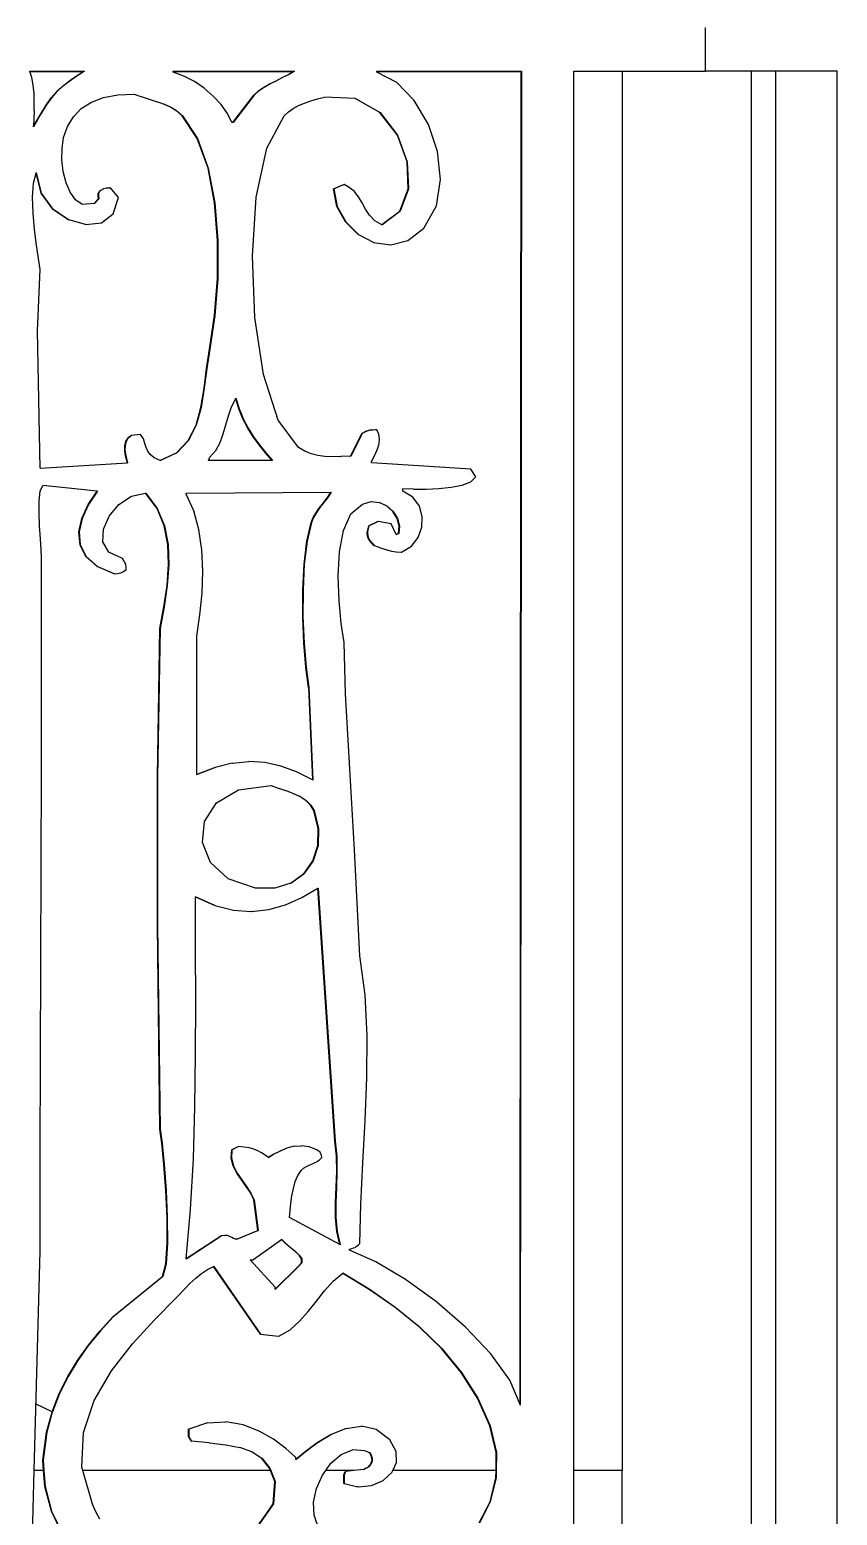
# Model space of a CAD drawing. Header units: inches. Extents: x -343 to 13887, y -13069 to -746.
# Drawn here: x 3423.33 to 3438.68, y -9117.54 to -9089.3 of the extents above; entities that cross this region are included whole.
import ezdxf

# ---------------------------------------------------------------- set-up
doc = ezdxf.new("R2010")
doc.units = ezdxf.units.IN
doc.header["$LTSCALE"] = 17
doc.header["$MEASUREMENT"] = 0
doc.layers.add('OUTLINE', color=1, linetype='Continuous', lineweight=25)

# ---------------------------------------------------------------- blocks, each defined once
blk = doc.blocks.new('fddd')
for p, q in [((-462.804, -3265.045), (-462.804, -3264.215)), ((-475.649, -3265.045), (-474.613, -3265.045)), ((-475.646, -3265.055), (-475.649, -3265.045)), ((-475.646, -3265.055), (-474.628, -3265.055)), ((-475.607, -3265.165), (-475.646, -3265.055)), ((-474.839, -3265.194), (-474.628, -3265.055)), ((-474.624, -3265.055), (-474.834, -3265.194)), ((-474.628, -3265.055), (-474.613, -3265.045)), ((-474.628, -3265.055), (-474.624, -3265.055)), ((-474.608, -3265.045), (-474.624, -3265.055)), ((-474.613, -3265.045), (-474.608, -3265.045)), ((-472.922, -3265.045), (-470.62, -3265.045)), ((-472.922, -3265.055), (-472.922, -3265.045)), ((-472.922, -3265.055), (-470.638, -3265.055)), ((-472.922, -3265.065), (-472.922, -3265.055)), ((-472.719, -3265.138), (-472.922, -3265.065)), ((-470.732, -3265.11), (-470.638, -3265.055)), ((-470.633, -3265.055), (-470.727, -3265.11)), ((-470.638, -3265.055), (-470.62, -3265.045)), ((-470.638, -3265.055), (-470.633, -3265.055)), ((-470.616, -3265.045), (-470.633, -3265.055)), ((-470.62, -3265.045), (-470.616, -3265.045)), ((-469.053, -3265.045), (-466.306, -3265.045)), ((-469.053, -3265.055), (-469.053, -3265.045)), ((-469.053, -3265.055), (-466.306, -3265.055)), ((-469.053, -3265.065), (-469.053, -3265.055)), ((-468.674, -3265.259), (-469.053, -3265.065)), ((-466.319, -3278.755), (-466.306, -3265.055)), ((-466.301, -3265.055), (-466.314, -3278.755)), ((-466.306, -3265.055), (-466.306, -3265.045)), ((-466.306, -3265.045), (-466.301, -3265.045)), ((-466.306, -3265.055), (-466.301, -3265.055)), ((-466.301, -3265.045), (-466.301, -3265.055)), ((-465.309, -3265.045), (-464.387, -3265.045)), ((-465.309, -3291.653), (-465.309, -3265.045)), ((-464.387, -3265.045), (-464.387, -3291.653)), ((-464.387, -3265.045), (-462.804, -3265.045)), ((-461.938, -3265.045), (-462.804, -3265.045)), ((-461.938, -3265.045), (-461.938, -3293.913)), ((-461.466, -3265.045), (-461.938, -3265.045)), ((-461.466, -3293.913), (-461.466, -3265.045)), ((-460.3, -3265.045), (-461.466, -3265.045)), ((-460.3, -3293.913), (-460.3, -3265.045)), ((-475.581, -3265.309), (-475.607, -3265.165)), ((-475.568, -3265.468), (-475.581, -3265.309)), ((-475.137, -3265.432), (-475.008, -3265.318)), ((-475.003, -3265.318), (-475.132, -3265.432)), ((-475.008, -3265.318), (-474.839, -3265.194)), ((-475.008, -3265.318), (-475.003, -3265.318)), ((-474.834, -3265.194), (-475.003, -3265.318)), ((-474.839, -3265.194), (-474.834, -3265.194)), ((-472.52, -3265.241), (-472.719, -3265.138)), ((-472.332, -3265.37), (-472.52, -3265.241)), ((-471.298, -3265.419), (-471.195, -3265.348)), ((-471.19, -3265.348), (-471.293, -3265.419)), ((-471.195, -3265.348), (-471.084, -3265.285)), ((-471.195, -3265.348), (-471.19, -3265.348)), ((-471.079, -3265.285), (-471.19, -3265.348)), ((-471.084, -3265.285), (-470.967, -3265.227)), ((-471.084, -3265.285), (-471.079, -3265.285)), ((-470.962, -3265.227), (-471.079, -3265.285)), ((-470.967, -3265.227), (-470.849, -3265.169)), ((-470.967, -3265.227), (-470.962, -3265.227)), ((-470.844, -3265.169), (-470.962, -3265.227)), ((-470.849, -3265.169), (-470.732, -3265.11)), ((-470.849, -3265.169), (-470.844, -3265.169)), ((-470.727, -3265.11), (-470.844, -3265.169)), ((-470.732, -3265.11), (-470.727, -3265.11)), ((-468.34, -3265.606), (-468.674, -3265.259)), ((-475.564, -3265.634), (-475.568, -3265.468)), ((-475.566, -3265.801), (-475.564, -3265.634)), ((-475.34, -3265.693), (-475.242, -3265.552)), ((-475.237, -3265.552), (-475.335, -3265.693)), ((-475.242, -3265.552), (-475.137, -3265.432)), ((-475.242, -3265.552), (-475.237, -3265.552)), ((-475.132, -3265.432), (-475.237, -3265.552)), ((-475.137, -3265.432), (-475.132, -3265.432)), ((-474.669, -3265.758), (-474.478, -3265.635)), ((-474.478, -3265.635), (-474.248, -3265.546)), ((-474.248, -3265.546), (-473.977, -3265.494)), ((-473.977, -3265.494), (-473.666, -3265.48)), ((-473.666, -3265.48), (-473.517, -3265.535)), ((-473.517, -3265.535), (-473.512, -3265.535)), ((-473.512, -3265.535), (-473.229, -3265.626)), ((-473.229, -3265.626), (-473.224, -3265.626)), ((-473.224, -3265.626), (-473.096, -3265.675)), ((-472.16, -3265.518), (-472.332, -3265.37)), ((-472.011, -3265.68), (-472.16, -3265.518)), ((-471.786, -3266.019), (-471.389, -3265.501)), ((-471.384, -3265.501), (-471.781, -3266.019)), ((-471.389, -3265.501), (-471.298, -3265.419)), ((-471.389, -3265.501), (-471.384, -3265.501)), ((-471.293, -3265.419), (-471.384, -3265.501)), ((-471.298, -3265.419), (-471.293, -3265.419)), ((-470.425, -3265.651), (-470.305, -3265.608)), ((-470.305, -3265.608), (-470.177, -3265.572)), ((-470.177, -3265.572), (-470.045, -3265.542)), ((-469.461, -3265.564), (-470.045, -3265.542)), ((-469.461, -3265.564), (-469.456, -3265.564)), ((-468.993, -3265.832), (-469.461, -3265.564)), ((-469.456, -3265.564), (-468.989, -3265.832)), ((-468.073, -3266.06), (-468.34, -3265.606)), ((-475.566, -3265.801), (-475.575, -3266.094)), ((-475.442, -3265.871), (-475.575, -3266.102)), ((-475.575, -3266.094), (-475.447, -3265.871)), ((-475.447, -3265.871), (-475.34, -3265.693)), ((-475.447, -3265.871), (-475.442, -3265.871)), ((-475.335, -3265.693), (-475.442, -3265.871)), ((-475.34, -3265.693), (-475.335, -3265.693)), ((-474.932, -3266.098), (-474.82, -3265.914)), ((-474.82, -3265.914), (-474.669, -3265.758)), ((-473.096, -3265.675), (-473.091, -3265.675)), ((-472.972, -3265.732), (-473.096, -3265.675)), ((-473.091, -3265.675), (-472.967, -3265.732)), ((-472.857, -3265.803), (-472.972, -3265.732)), ((-472.972, -3265.732), (-472.967, -3265.732)), ((-472.967, -3265.732), (-472.852, -3265.803)), ((-472.857, -3265.803), (-472.852, -3265.803)), ((-472.753, -3265.895), (-472.857, -3265.803)), ((-472.852, -3265.803), (-472.748, -3265.895)), ((-472.464, -3266.326), (-472.753, -3265.895)), ((-472.753, -3265.895), (-472.748, -3265.895)), ((-472.748, -3265.895), (-472.459, -3266.326)), ((-471.891, -3265.849), (-472.011, -3265.68)), ((-471.806, -3266.019), (-471.891, -3265.849)), ((-471.144, -3266.509), (-470.814, -3265.895)), ((-470.814, -3265.895), (-470.733, -3265.822)), ((-470.733, -3265.822), (-470.641, -3265.758)), ((-470.641, -3265.758), (-470.538, -3265.701)), ((-470.538, -3265.701), (-470.425, -3265.651)), ((-468.993, -3265.832), (-468.989, -3265.832)), ((-468.661, -3266.262), (-468.993, -3265.832)), ((-468.989, -3265.832), (-468.656, -3266.262)), ((-475.575, -3266.102), (-475.575, -3266.094)), ((-475.005, -3266.31), (-474.932, -3266.098)), ((-471.786, -3266.019), (-471.806, -3266.019)), ((-471.781, -3266.019), (-471.786, -3266.019)), ((-467.899, -3266.576), (-468.073, -3266.06)), ((-475.035, -3266.514), (-475.005, -3266.31)), ((-472.464, -3266.326), (-472.459, -3266.326)), ((-472.261, -3266.891), (-472.464, -3266.326)), ((-472.459, -3266.326), (-472.256, -3266.891)), ((-468.661, -3266.262), (-468.656, -3266.262)), ((-468.478, -3266.772), (-468.661, -3266.262)), ((-468.656, -3266.262), (-468.473, -3266.772)), ((-475.037, -3266.734), (-475.035, -3266.514)), ((-475.011, -3266.956), (-475.037, -3266.734)), ((-471.343, -3267.442), (-471.144, -3266.509)), ((-468.457, -3267.282), (-468.478, -3266.772)), ((-468.478, -3266.772), (-468.473, -3266.772)), ((-468.473, -3266.772), (-468.452, -3267.282)), ((-467.839, -3267.107), (-467.899, -3266.576)), ((-475.58, -3267.177), (-475.528, -3266.983)), ((-475.528, -3266.983), (-475.525, -3266.973)), ((-475.435, -3267.368), (-475.528, -3266.983)), ((-475.525, -3266.973), (-475.43, -3267.368)), ((-474.96, -3267.166), (-475.011, -3266.956)), ((-472.261, -3266.891), (-472.256, -3266.891)), ((-472.136, -3267.55), (-472.261, -3266.891)), ((-472.256, -3266.891), (-472.131, -3267.55)), ((-475.598, -3267.442), (-475.58, -3267.177)), ((-474.883, -3267.348), (-474.96, -3267.166)), ((-474.346, -3267.373), (-474.329, -3267.336)), ((-474.324, -3267.336), (-474.341, -3267.373)), ((-474.329, -3267.336), (-474.298, -3267.306)), ((-474.329, -3267.336), (-474.324, -3267.336)), ((-474.294, -3267.306), (-474.324, -3267.336)), ((-474.298, -3267.306), (-474.253, -3267.284)), ((-474.298, -3267.306), (-474.294, -3267.306)), ((-474.248, -3267.284), (-474.294, -3267.306)), ((-474.253, -3267.284), (-474.248, -3267.284)), ((-474.193, -3267.27), (-474.248, -3267.284)), ((-474.193, -3267.27), (-474.188, -3267.27)), ((-474.188, -3267.27), (-474.117, -3267.264)), ((-474.116, -3267.265), (-474.188, -3267.27)), ((-474.117, -3267.264), (-474.116, -3267.265)), ((-474.112, -3267.264), (-474.116, -3267.265)), ((-474.116, -3267.265), (-474.115, -3267.266)), ((-473.963, -3267.45), (-474.112, -3267.264)), ((-469.876, -3267.284), (-469.678, -3267.201)), ((-469.876, -3267.284), (-469.872, -3267.284)), ((-469.813, -3267.618), (-469.876, -3267.284)), ((-469.676, -3267.203), (-469.872, -3267.284)), ((-469.872, -3267.284), (-469.809, -3267.618)), ((-469.678, -3267.201), (-469.676, -3267.203)), ((-469.673, -3267.201), (-469.676, -3267.203)), ((-469.599, -3267.243), (-469.673, -3267.201)), ((-469.484, -3267.327), (-469.599, -3267.243)), ((-469.399, -3267.432), (-469.484, -3267.327)), ((-468.613, -3267.708), (-468.457, -3267.282)), ((-468.452, -3267.282), (-468.608, -3267.708)), ((-468.457, -3267.282), (-468.452, -3267.282)), ((-467.919, -3267.607), (-467.839, -3267.107)), ((-475.587, -3267.744), (-475.598, -3267.442)), ((-475.435, -3267.368), (-475.43, -3267.368)), ((-475.212, -3267.671), (-475.435, -3267.368)), ((-475.43, -3267.368), (-475.208, -3267.671)), ((-474.781, -3267.489), (-474.883, -3267.348)), ((-474.657, -3267.575), (-474.781, -3267.489)), ((-474.657, -3267.575), (-474.414, -3267.554)), ((-474.414, -3267.554), (-474.34, -3267.471)), ((-474.414, -3267.554), (-474.409, -3267.554)), ((-474.335, -3267.471), (-474.409, -3267.554)), ((-474.35, -3267.418), (-474.346, -3267.373)), ((-474.34, -3267.471), (-474.35, -3267.418)), ((-474.35, -3267.418), (-474.345, -3267.418)), ((-474.346, -3267.373), (-474.341, -3267.373)), ((-474.341, -3267.373), (-474.345, -3267.418)), ((-474.345, -3267.418), (-474.335, -3267.471)), ((-474.34, -3267.471), (-474.335, -3267.471)), ((-474.061, -3267.76), (-473.963, -3267.45)), ((-472.136, -3267.55), (-472.131, -3267.55)), ((-472.079, -3268.263), (-472.136, -3267.55)), ((-472.131, -3267.55), (-472.074, -3268.263)), ((-471.417, -3268.561), (-471.343, -3267.442)), ((-469.813, -3267.618), (-469.809, -3267.618)), ((-469.649, -3267.913), (-469.813, -3267.618)), ((-469.809, -3267.618), (-469.644, -3267.913)), ((-469.331, -3267.549), (-469.399, -3267.432)), ((-469.265, -3267.67), (-469.331, -3267.549)), ((-468.161, -3268.031), (-467.919, -3267.607)), ((-475.558, -3268.057), (-475.587, -3267.744)), ((-475.212, -3267.671), (-475.208, -3267.671)), ((-474.914, -3267.873), (-475.212, -3267.671)), ((-475.208, -3267.671), (-474.909, -3267.873)), ((-474.914, -3267.873), (-474.909, -3267.873)), ((-474.59, -3267.961), (-474.909, -3267.873)), ((-474.285, -3267.927), (-474.061, -3267.76)), ((-469.19, -3267.786), (-469.265, -3267.67)), ((-469.09, -3267.889), (-469.19, -3267.786)), ((-468.957, -3267.967), (-469.09, -3267.889)), ((-468.957, -3267.967), (-468.613, -3267.708)), ((-468.608, -3267.708), (-468.954, -3267.969)), ((-468.613, -3267.708), (-468.608, -3267.708)), ((-475.519, -3268.357), (-475.558, -3268.057)), ((-474.586, -3267.961), (-474.59, -3267.961)), ((-474.586, -3267.961), (-474.585, -3267.961)), ((-474.585, -3267.961), (-474.285, -3267.927)), ((-469.649, -3267.913), (-469.644, -3267.913)), ((-469.408, -3268.149), (-469.649, -3267.913)), ((-469.644, -3267.913), (-469.403, -3268.149)), ((-469.408, -3268.149), (-469.403, -3268.149)), ((-469.114, -3268.302), (-469.408, -3268.149)), ((-469.403, -3268.149), (-469.109, -3268.302)), ((-468.954, -3267.969), (-468.957, -3267.967)), ((-468.464, -3268.265), (-468.161, -3268.031)), ((-475.451, -3268.819), (-475.519, -3268.357)), ((-472.082, -3268.991), (-472.079, -3268.263)), ((-472.079, -3268.263), (-472.074, -3268.263)), ((-472.074, -3268.263), (-472.077, -3268.991)), ((-469.114, -3268.302), (-469.109, -3268.302)), ((-469.109, -3268.302), (-468.793, -3268.348)), ((-468.791, -3268.348), (-468.793, -3268.348)), ((-468.791, -3268.348), (-468.788, -3268.348)), ((-468.788, -3268.348), (-468.464, -3268.265)), ((-471.369, -3269.73), (-471.417, -3268.561)), ((-475.501, -3269.98), (-475.451, -3268.819)), ((-472.136, -3269.694), (-472.082, -3268.991)), ((-472.077, -3268.991), (-472.131, -3269.694)), ((-472.082, -3268.991), (-472.077, -3268.991)), ((-472.232, -3270.333), (-472.136, -3269.694)), ((-472.131, -3269.694), (-472.227, -3270.333)), ((-472.136, -3269.694), (-472.131, -3269.694)), ((-471.204, -3270.816), (-471.369, -3269.73)), ((-475.451, -3272.593), (-475.501, -3269.98)), ((-472.289, -3270.699), (-472.232, -3270.333)), ((-472.227, -3270.333), (-472.284, -3270.699)), ((-472.232, -3270.333), (-472.227, -3270.333)), ((-472.337, -3271.074), (-472.289, -3270.699)), ((-472.284, -3270.699), (-472.332, -3271.074)), ((-472.289, -3270.699), (-472.284, -3270.699)), ((-470.927, -3271.684), (-471.204, -3270.816)), ((-472.397, -3271.439), (-472.337, -3271.074)), ((-472.332, -3271.074), (-472.392, -3271.439)), ((-472.337, -3271.074), (-472.332, -3271.074)), ((-471.814, -3271.427), (-471.734, -3271.272)), ((-471.734, -3271.272), (-471.731, -3271.266)), ((-471.674, -3271.469), (-471.734, -3271.272)), ((-471.734, -3271.272), (-471.702, -3271.36)), ((-471.731, -3271.266), (-471.702, -3271.36)), ((-472.489, -3271.777), (-472.397, -3271.439)), ((-472.392, -3271.439), (-472.484, -3271.777)), ((-472.397, -3271.439), (-472.392, -3271.439)), ((-471.874, -3271.597), (-471.814, -3271.427)), ((-471.702, -3271.36), (-471.669, -3271.469)), ((-471.674, -3271.469), (-471.669, -3271.469)), ((-471.596, -3271.656), (-471.674, -3271.469)), ((-471.669, -3271.469), (-471.627, -3271.569)), ((-471.627, -3271.569), (-471.596, -3271.656)), ((-471.627, -3271.569), (-471.591, -3271.656)), ((-472.635, -3272.07), (-472.489, -3271.777)), ((-472.484, -3271.777), (-472.631, -3272.07)), ((-472.489, -3271.777), (-472.484, -3271.777)), ((-471.971, -3271.943), (-471.923, -3271.771)), ((-471.923, -3271.771), (-471.874, -3271.597)), ((-471.596, -3271.656), (-471.591, -3271.656)), ((-471.505, -3271.831), (-471.596, -3271.656)), ((-471.591, -3271.656), (-471.5, -3271.831)), ((-471.402, -3271.996), (-471.505, -3271.831)), ((-471.505, -3271.831), (-471.5, -3271.831)), ((-471.5, -3271.831), (-471.397, -3271.996)), ((-470.541, -3272.199), (-470.927, -3271.684)), ((-473.84, -3272.161), (-473.82, -3272.085)), ((-473.815, -3272.085), (-473.835, -3272.161)), ((-473.82, -3272.085), (-473.781, -3272.02)), ((-473.82, -3272.085), (-473.815, -3272.085)), ((-473.777, -3272.02), (-473.815, -3272.085)), ((-473.781, -3272.02), (-473.72, -3271.971)), ((-473.781, -3272.02), (-473.777, -3272.02)), ((-473.715, -3271.971), (-473.777, -3272.02)), ((-473.72, -3271.971), (-473.715, -3271.971)), ((-473.546, -3271.951), (-473.715, -3271.971)), ((-473.546, -3271.951), (-473.542, -3271.951)), ((-473.49, -3272.039), (-473.542, -3271.951)), ((-473.459, -3272.123), (-473.49, -3272.039)), ((-473.434, -3272.2), (-473.459, -3272.123)), ((-472.857, -3272.3), (-472.635, -3272.07)), ((-472.631, -3272.07), (-472.852, -3272.3)), ((-472.635, -3272.07), (-472.631, -3272.07)), ((-472.113, -3272.256), (-472.031, -3272.106)), ((-472.031, -3272.106), (-471.971, -3271.943)), ((-471.402, -3271.996), (-471.397, -3271.996)), ((-471.289, -3272.152), (-471.402, -3271.996)), ((-471.397, -3271.996), (-471.284, -3272.152)), ((-469.554, -3272.365), (-469.331, -3271.93)), ((-469.326, -3271.93), (-469.549, -3272.365)), ((-469.331, -3271.93), (-469.299, -3271.913)), ((-469.331, -3271.93), (-469.326, -3271.93)), ((-469.294, -3271.913), (-469.326, -3271.93)), ((-469.299, -3271.913), (-469.272, -3271.899)), ((-469.299, -3271.913), (-469.294, -3271.913)), ((-469.267, -3271.899), (-469.294, -3271.913)), ((-469.272, -3271.899), (-469.246, -3271.888)), ((-469.272, -3271.899), (-469.267, -3271.899)), ((-469.241, -3271.888), (-469.267, -3271.899)), ((-469.246, -3271.888), (-469.241, -3271.888)), ((-469.217, -3271.88), (-469.241, -3271.888)), ((-469.217, -3271.88), (-469.212, -3271.88)), ((-469.183, -3271.874), (-469.212, -3271.88)), ((-469.183, -3271.874), (-469.178, -3271.874)), ((-469.139, -3271.87), (-469.178, -3271.874)), ((-469.139, -3271.87), (-469.134, -3271.87)), ((-469.083, -3271.868), (-469.134, -3271.87)), ((-469.053, -3271.868), (-469.083, -3271.868)), ((-469.012, -3271.949), (-469.053, -3271.868)), ((-469.033, -3272.213), (-469.008, -3272.124)), ((-468.999, -3272.035), (-469.012, -3271.949)), ((-469.008, -3272.124), (-468.999, -3272.035)), ((-473.843, -3272.243), (-473.84, -3272.161)), ((-473.843, -3272.243), (-473.839, -3272.243)), ((-473.835, -3272.328), (-473.843, -3272.243)), ((-473.84, -3272.161), (-473.835, -3272.161)), ((-473.835, -3272.161), (-473.839, -3272.243)), ((-473.839, -3272.243), (-473.83, -3272.328)), ((-473.817, -3272.412), (-473.835, -3272.328)), ((-473.835, -3272.328), (-473.83, -3272.328)), ((-473.83, -3272.328), (-473.812, -3272.412)), ((-473.817, -3272.412), (-473.812, -3272.412)), ((-473.794, -3272.49), (-473.817, -3272.412)), ((-473.812, -3272.412), (-473.79, -3272.49)), ((-473.405, -3272.271), (-473.434, -3272.2)), ((-473.359, -3272.337), (-473.405, -3272.271)), ((-473.285, -3272.396), (-473.359, -3272.337)), ((-473.172, -3272.447), (-473.285, -3272.396)), ((-473.172, -3272.447), (-472.857, -3272.3)), ((-472.852, -3272.3), (-473.17, -3272.448)), ((-472.857, -3272.3), (-472.852, -3272.3)), ((-472.252, -3272.448), (-472.227, -3272.386)), ((-472.227, -3272.386), (-472.113, -3272.256)), ((-471.169, -3272.302), (-471.289, -3272.152)), ((-471.289, -3272.152), (-471.284, -3272.152)), ((-471.284, -3272.152), (-471.164, -3272.302)), ((-471.169, -3272.302), (-471.164, -3272.302)), ((-471.042, -3272.448), (-471.169, -3272.302)), ((-471.164, -3272.302), (-471.037, -3272.448)), ((-470.42, -3272.27), (-470.541, -3272.199)), ((-470.298, -3272.32), (-470.42, -3272.27)), ((-470.172, -3272.352), (-470.298, -3272.32)), ((-470.038, -3272.37), (-470.172, -3272.352)), ((-469.892, -3272.376), (-470.038, -3272.37)), ((-469.735, -3272.373), (-469.892, -3272.376)), ((-469.735, -3272.373), (-469.73, -3272.373)), ((-469.554, -3272.365), (-469.73, -3272.373)), ((-469.554, -3272.365), (-469.549, -3272.365)), ((-469.152, -3272.469), (-469.111, -3272.388)), ((-469.111, -3272.388), (-469.069, -3272.302)), ((-469.069, -3272.302), (-469.033, -3272.213)), ((-475.451, -3272.593), (-473.794, -3272.49)), ((-473.794, -3272.49), (-473.79, -3272.49)), ((-473.17, -3272.448), (-473.172, -3272.447)), ((-471.042, -3272.448), (-472.252, -3272.448)), ((-471.037, -3272.448), (-471.042, -3272.448)), ((-469.152, -3272.49), (-469.152, -3272.469)), ((-467.268, -3272.614), (-469.152, -3272.49)), ((-467.169, -3272.759), (-467.268, -3272.614)), ((-475.448, -3273.032), (-475.401, -3272.925)), ((-474.365, -3273.029), (-475.401, -3272.925)), ((-468.557, -3273.029), (-468.557, -3272.987)), ((-468.356, -3272.992), (-468.557, -3272.987)), ((-468.356, -3272.992), (-468.351, -3272.992)), ((-468.351, -3272.992), (-468.117, -3272.991)), ((-468.117, -3272.991), (-467.873, -3272.981)), ((-467.873, -3272.981), (-467.639, -3272.957)), ((-467.639, -3272.957), (-467.431, -3272.915)), ((-467.431, -3272.915), (-467.268, -3272.851)), ((-467.268, -3272.851), (-467.169, -3272.759)), ((-475.472, -3273.442), (-475.469, -3273.213)), ((-475.469, -3273.213), (-475.448, -3273.032)), ((-474.538, -3273.286), (-474.365, -3273.029)), ((-474.36, -3273.029), (-474.534, -3273.286)), ((-474.365, -3273.029), (-474.36, -3273.029)), ((-473.955, -3273.286), (-473.715, -3273.129)), ((-473.715, -3273.129), (-473.447, -3273.071)), ((-473.447, -3273.071), (-473.442, -3273.07)), ((-473.23, -3273.364), (-473.447, -3273.071)), ((-473.442, -3273.07), (-473.225, -3273.364)), ((-472.674, -3273.07), (-469.926, -3273.05)), ((-472.674, -3273.091), (-472.674, -3273.07)), ((-472.53, -3273.404), (-472.674, -3273.091)), ((-470.094, -3273.285), (-470.034, -3273.208)), ((-470.029, -3273.208), (-470.089, -3273.285)), ((-470.034, -3273.208), (-469.977, -3273.13)), ((-470.034, -3273.208), (-470.029, -3273.208)), ((-469.972, -3273.13), (-470.029, -3273.208)), ((-469.977, -3273.13), (-469.926, -3273.05)), ((-469.977, -3273.13), (-469.972, -3273.13)), ((-469.921, -3273.05), (-469.972, -3273.13)), ((-469.926, -3273.05), (-469.921, -3273.05)), ((-469.326, -3273.278), (-469.162, -3273.23)), ((-469.162, -3273.23), (-469.009, -3273.245)), ((-469.009, -3273.245), (-469.004, -3273.245)), ((-468.866, -3273.313), (-469.009, -3273.245)), ((-469.004, -3273.245), (-468.862, -3273.313)), ((-468.366, -3273.146), (-468.557, -3273.029)), ((-468.244, -3273.314), (-468.366, -3273.146)), ((-475.462, -3273.691), (-475.472, -3273.442)), ((-474.715, -3273.807), (-474.659, -3273.549)), ((-474.654, -3273.549), (-474.71, -3273.807)), ((-474.659, -3273.549), (-474.538, -3273.286)), ((-474.659, -3273.549), (-474.654, -3273.549)), ((-474.534, -3273.286), (-474.654, -3273.549)), ((-474.538, -3273.286), (-474.534, -3273.286)), ((-474.249, -3273.754), (-474.14, -3273.506)), ((-474.14, -3273.506), (-473.955, -3273.286)), ((-473.23, -3273.364), (-473.225, -3273.364)), ((-473.093, -3273.692), (-473.23, -3273.364)), ((-473.225, -3273.364), (-473.088, -3273.692)), ((-472.434, -3273.76), (-472.53, -3273.404)), ((-470.298, -3273.63), (-470.259, -3273.535)), ((-470.254, -3273.535), (-470.293, -3273.63)), ((-470.259, -3273.535), (-470.209, -3273.447)), ((-470.259, -3273.535), (-470.254, -3273.535)), ((-470.205, -3273.447), (-470.254, -3273.535)), ((-470.209, -3273.447), (-470.153, -3273.364)), ((-470.209, -3273.447), (-470.205, -3273.447)), ((-470.149, -3273.364), (-470.205, -3273.447)), ((-470.153, -3273.364), (-470.094, -3273.285)), ((-470.153, -3273.364), (-470.149, -3273.364)), ((-470.089, -3273.285), (-470.149, -3273.364)), ((-470.094, -3273.285), (-470.089, -3273.285)), ((-469.686, -3273.78), (-469.545, -3273.463)), ((-469.545, -3273.463), (-469.326, -3273.278)), ((-468.866, -3273.313), (-468.862, -3273.313)), ((-468.749, -3273.418), (-468.866, -3273.313)), ((-468.862, -3273.313), (-468.744, -3273.418)), ((-468.749, -3273.418), (-468.744, -3273.418)), ((-468.665, -3273.549), (-468.749, -3273.418)), ((-468.744, -3273.418), (-468.661, -3273.549)), ((-468.665, -3273.549), (-468.661, -3273.549)), ((-468.625, -3273.694), (-468.665, -3273.549)), ((-468.661, -3273.549), (-468.62, -3273.694)), ((-468.188, -3273.511), (-468.244, -3273.314)), ((-468.197, -3273.718), (-468.188, -3273.511)), ((-475.446, -3273.935), (-475.462, -3273.691)), ((-474.715, -3273.807), (-474.71, -3273.807)), ((-474.693, -3274.052), (-474.715, -3273.807)), ((-474.71, -3273.807), (-474.688, -3274.052)), ((-474.257, -3273.994), (-474.249, -3273.754)), ((-473.093, -3273.692), (-473.088, -3273.692)), ((-473.024, -3274.048), (-473.093, -3273.692)), ((-473.088, -3273.692), (-473.019, -3274.048)), ((-472.379, -3274.147), (-472.434, -3273.76)), ((-470.381, -3273.983), (-470.298, -3273.63)), ((-470.293, -3273.63), (-470.377, -3273.983)), ((-470.298, -3273.63), (-470.293, -3273.63)), ((-469.761, -3274.188), (-469.686, -3273.78)), ((-469.233, -3273.827), (-469.226, -3273.766)), ((-469.233, -3273.827), (-469.228, -3273.827)), ((-469.229, -3273.879), (-469.233, -3273.827)), ((-469.221, -3273.766), (-469.228, -3273.827)), ((-469.228, -3273.827), (-469.224, -3273.879)), ((-469.226, -3273.766), (-469.207, -3273.693)), ((-469.226, -3273.766), (-469.221, -3273.766)), ((-469.202, -3273.693), (-469.221, -3273.766)), ((-469.207, -3273.693), (-469.033, -3273.61)), ((-469.207, -3273.693), (-469.202, -3273.693)), ((-469.03, -3273.61), (-469.202, -3273.693)), ((-469.033, -3273.61), (-469.03, -3273.61)), ((-469.028, -3273.61), (-469.03, -3273.61)), ((-468.781, -3273.651), (-469.028, -3273.61)), ((-468.682, -3273.857), (-468.781, -3273.651)), ((-468.682, -3273.857), (-468.637, -3273.838)), ((-468.632, -3273.838), (-468.681, -3273.858)), ((-468.637, -3273.838), (-468.625, -3273.694)), ((-468.637, -3273.838), (-468.632, -3273.838)), ((-468.62, -3273.694), (-468.632, -3273.838)), ((-468.625, -3273.694), (-468.62, -3273.694)), ((-468.267, -3273.914), (-468.197, -3273.718)), ((-475.432, -3274.145), (-475.446, -3273.935)), ((-474.693, -3274.052), (-474.688, -3274.052)), ((-474.582, -3274.273), (-474.693, -3274.052)), ((-474.688, -3274.052), (-474.577, -3274.273)), ((-474.145, -3274.193), (-474.257, -3273.994)), ((-473.024, -3274.048), (-473.019, -3274.048)), ((-473.01, -3274.427), (-473.024, -3274.048)), ((-473.019, -3274.048), (-473.005, -3274.427)), ((-470.434, -3274.419), (-470.381, -3273.983)), ((-470.377, -3273.983), (-470.43, -3274.419)), ((-470.381, -3273.983), (-470.377, -3273.983)), ((-469.229, -3273.879), (-469.224, -3273.879)), ((-469.214, -3273.925), (-469.229, -3273.879)), ((-469.224, -3273.879), (-469.209, -3273.925)), ((-469.214, -3273.925), (-469.209, -3273.925)), ((-469.189, -3273.969), (-469.214, -3273.925)), ((-469.209, -3273.925), (-469.184, -3273.969)), ((-469.189, -3273.969), (-469.184, -3273.969)), ((-469.153, -3274.015), (-469.189, -3273.969)), ((-469.184, -3273.969), (-469.148, -3274.015)), ((-469.153, -3274.015), (-469.148, -3274.015)), ((-469.108, -3274.066), (-469.153, -3274.015)), ((-469.148, -3274.015), (-469.103, -3274.066)), ((-469.108, -3274.066), (-469.103, -3274.066)), ((-469.103, -3274.066), (-469.033, -3274.089)), ((-469.033, -3274.089), (-469.029, -3274.089)), ((-469.029, -3274.089), (-468.969, -3274.113)), ((-468.969, -3274.113), (-468.964, -3274.113)), ((-468.964, -3274.113), (-468.907, -3274.135)), ((-468.681, -3273.858), (-468.682, -3273.857)), ((-468.582, -3274.19), (-468.396, -3274.079)), ((-468.396, -3274.079), (-468.267, -3273.914)), ((-475.426, -3274.294), (-475.432, -3274.145)), ((-475.426, -3278.338), (-475.426, -3274.294)), ((-474.582, -3274.273), (-474.577, -3274.273)), ((-474.369, -3274.461), (-474.582, -3274.273)), ((-474.577, -3274.273), (-474.364, -3274.461)), ((-473.889, -3274.315), (-474.145, -3274.193)), ((-473.869, -3274.341), (-473.889, -3274.315)), ((-473.852, -3274.364), (-473.869, -3274.341)), ((-473.839, -3274.386), (-473.852, -3274.364)), ((-473.829, -3274.41), (-473.839, -3274.386)), ((-472.362, -3274.554), (-472.379, -3274.147)), ((-469.785, -3274.647), (-469.761, -3274.188)), ((-468.907, -3274.135), (-468.903, -3274.135)), ((-468.903, -3274.135), (-468.844, -3274.156)), ((-468.844, -3274.156), (-468.839, -3274.156)), ((-468.839, -3274.156), (-468.774, -3274.173)), ((-468.774, -3274.173), (-468.769, -3274.173)), ((-468.769, -3274.173), (-468.69, -3274.185)), ((-468.69, -3274.185), (-468.685, -3274.185)), ((-468.685, -3274.185), (-468.587, -3274.19)), ((-468.587, -3274.19), (-468.582, -3274.19)), ((-474.369, -3274.461), (-474.364, -3274.461)), ((-474.042, -3274.605), (-474.369, -3274.461)), ((-474.364, -3274.461), (-474.039, -3274.605)), ((-474.039, -3274.605), (-474.042, -3274.605)), ((-474.039, -3274.605), (-474.038, -3274.605)), ((-474.038, -3274.605), (-473.988, -3274.599)), ((-473.988, -3274.599), (-473.95, -3274.591)), ((-473.95, -3274.591), (-473.919, -3274.582)), ((-473.919, -3274.582), (-473.893, -3274.571)), ((-473.893, -3274.571), (-473.868, -3274.558)), ((-473.868, -3274.558), (-473.843, -3274.541)), ((-473.843, -3274.541), (-473.814, -3274.522)), ((-473.822, -3274.439), (-473.829, -3274.41)), ((-473.817, -3274.475), (-473.822, -3274.439)), ((-473.814, -3274.522), (-473.817, -3274.475)), ((-473.039, -3274.823), (-473.01, -3274.427)), ((-473.005, -3274.427), (-473.034, -3274.823)), ((-473.01, -3274.427), (-473.005, -3274.427)), ((-472.375, -3274.971), (-472.362, -3274.554)), ((-470.46, -3274.909), (-470.434, -3274.419)), ((-470.43, -3274.419), (-470.455, -3274.909)), ((-470.434, -3274.419), (-470.43, -3274.419)), ((-469.77, -3275.114), (-469.785, -3274.647)), ((-473.098, -3275.23), (-473.039, -3274.823)), ((-473.034, -3274.823), (-473.093, -3275.23)), ((-473.039, -3274.823), (-473.034, -3274.823)), ((-470.461, -3275.42), (-470.46, -3274.909)), ((-470.46, -3274.909), (-470.455, -3274.909)), ((-470.455, -3274.909), (-470.457, -3275.42)), ((-473.174, -3275.642), (-473.098, -3275.23)), ((-473.093, -3275.23), (-473.17, -3275.642)), ((-473.098, -3275.23), (-473.093, -3275.23)), ((-472.415, -3275.385), (-472.375, -3274.971)), ((-469.728, -3275.55), (-469.77, -3275.114)), ((-472.475, -3275.787), (-472.415, -3275.385)), ((-470.461, -3275.42), (-470.457, -3275.42)), ((-470.441, -3275.921), (-470.461, -3275.42)), ((-470.457, -3275.42), (-470.436, -3275.921)), ((-473.224, -3278.462), (-473.174, -3275.642)), ((-473.17, -3275.642), (-473.219, -3278.462)), ((-473.174, -3275.642), (-473.17, -3275.642)), ((-472.475, -3278.419), (-472.475, -3275.787)), ((-469.673, -3275.912), (-469.728, -3275.55)), ((-470.441, -3275.921), (-470.436, -3275.921)), ((-470.402, -3276.378), (-470.441, -3275.921)), ((-470.436, -3275.921), (-470.397, -3276.378)), ((-469.648, -3276.886), (-469.673, -3275.912)), ((-470.348, -3276.762), (-470.402, -3276.378)), ((-470.402, -3276.378), (-470.397, -3276.378)), ((-470.397, -3276.378), (-470.343, -3276.762)), ((-470.348, -3276.762), (-470.343, -3276.762)), ((-470.348, -3276.762), (-470.273, -3278.522)), ((-470.343, -3276.762), (-470.268, -3278.525)), ((-469.475, -3279.852), (-469.648, -3276.886)), ((-475.451, -3285.638), (-475.426, -3278.338)), ((-472.125, -3278.283), (-472.475, -3278.421)), ((-472.475, -3278.419), (-472.13, -3278.283)), ((-472.13, -3278.283), (-472.125, -3278.283)), ((-471.801, -3278.201), (-472.125, -3278.283)), ((-471.801, -3278.201), (-471.796, -3278.201)), ((-471.796, -3278.201), (-471.487, -3278.17)), ((-471.487, -3278.17), (-471.485, -3278.171)), ((-471.483, -3278.17), (-471.485, -3278.171)), ((-471.179, -3278.19), (-471.483, -3278.17)), ((-470.879, -3278.258), (-471.179, -3278.19)), ((-470.577, -3278.37), (-470.879, -3278.258)), ((-473.224, -3278.462), (-473.219, -3278.462)), ((-473.224, -3278.755), (-473.224, -3278.462)), ((-473.219, -3278.462), (-473.219, -3278.755)), ((-472.475, -3278.421), (-472.475, -3278.419)), ((-471.681, -3278.711), (-471.062, -3278.628)), ((-471.062, -3278.628), (-470.929, -3278.677)), ((-470.273, -3278.522), (-470.577, -3278.37)), ((-470.268, -3278.525), (-470.273, -3278.522)), ((-473.219, -3278.755), (-473.224, -3278.755)), ((-473.224, -3281.283), (-473.224, -3278.755)), ((-473.219, -3278.755), (-473.219, -3281.283)), ((-472.102, -3278.959), (-471.681, -3278.711)), ((-470.929, -3278.677), (-470.924, -3278.677)), ((-470.924, -3278.677), (-470.786, -3278.726)), ((-470.786, -3278.726), (-470.782, -3278.726)), ((-470.71, -3278.755), (-470.782, -3278.726)), ((-470.705, -3278.755), (-470.71, -3278.755)), ((-470.647, -3278.778), (-470.705, -3278.755)), ((-470.647, -3278.778), (-470.642, -3278.778)), ((-470.517, -3278.839), (-470.647, -3278.778)), ((-470.642, -3278.778), (-470.512, -3278.839)), ((-470.517, -3278.839), (-470.512, -3278.839)), ((-470.402, -3278.911), (-470.517, -3278.839)), ((-470.512, -3278.839), (-470.397, -3278.911)), ((-470.311, -3278.999), (-470.402, -3278.911)), ((-470.402, -3278.911), (-470.397, -3278.911)), ((-470.397, -3278.911), (-470.306, -3278.999)), ((-466.33, -3290.396), (-466.319, -3278.755)), ((-466.314, -3278.755), (-466.326, -3290.408)), ((-466.314, -3278.755), (-466.319, -3278.755)), ((-472.329, -3279.312), (-472.102, -3278.959)), ((-470.248, -3279.105), (-470.311, -3278.999)), ((-470.311, -3278.999), (-470.306, -3278.999)), ((-470.306, -3278.999), (-470.244, -3279.105)), ((-470.165, -3279.444), (-470.248, -3279.105)), ((-470.248, -3279.105), (-470.244, -3279.105)), ((-470.244, -3279.105), (-470.161, -3279.444)), ((-472.365, -3279.71), (-472.329, -3279.312)), ((-470.174, -3279.768), (-470.165, -3279.444)), ((-470.161, -3279.444), (-470.17, -3279.768)), ((-470.165, -3279.444), (-470.161, -3279.444)), ((-472.213, -3280.093), (-472.365, -3279.71)), ((-470.269, -3280.061), (-470.174, -3279.768)), ((-470.17, -3279.768), (-470.264, -3280.061)), ((-470.174, -3279.768), (-470.17, -3279.768)), ((-469.48, -3279.853), (-469.48, -3279.854)), ((-469.376, -3281.864), (-469.475, -3279.852)), ((-471.877, -3280.402), (-472.213, -3280.093)), ((-470.687, -3280.484), (-470.442, -3280.305)), ((-470.437, -3280.305), (-470.682, -3280.484)), ((-470.442, -3280.305), (-470.269, -3280.061)), ((-470.442, -3280.305), (-470.437, -3280.305)), ((-470.264, -3280.061), (-470.437, -3280.305)), ((-470.269, -3280.061), (-470.264, -3280.061)), ((-471.359, -3280.578), (-471.877, -3280.402)), ((-470.992, -3280.58), (-471.359, -3280.578)), ((-470.687, -3280.484), (-470.992, -3280.58)), ((-470.687, -3280.484), (-470.682, -3280.484)), ((-470.475, -3280.756), (-470.174, -3280.58)), ((-470.174, -3280.58), (-470.169, -3280.578)), ((-469.852, -3285.389), (-470.174, -3280.58)), ((-470.169, -3280.578), (-469.847, -3285.389)), ((-472.5, -3280.744), (-472.129, -3280.91)), ((-472.5, -3280.746), (-472.5, -3280.744)), ((-472.134, -3280.91), (-472.5, -3280.746)), ((-472.499, -3281.73), (-472.5, -3280.746)), ((-471.105, -3280.987), (-470.786, -3280.895)), ((-470.786, -3280.895), (-470.475, -3280.756)), ((-472.134, -3280.91), (-472.129, -3280.91)), ((-472.129, -3280.91), (-471.779, -3281.001)), ((-471.779, -3281.001), (-471.774, -3281.001)), ((-471.774, -3281.001), (-471.438, -3281.024)), ((-471.436, -3281.024), (-471.438, -3281.024)), ((-471.436, -3281.024), (-471.433, -3281.024)), ((-471.433, -3281.024), (-471.105, -3280.987)), ((-473.224, -3281.283), (-473.219, -3281.283)), ((-473.174, -3285.161), (-473.224, -3281.283)), ((-473.219, -3281.283), (-473.17, -3285.161)), ((-472.495, -3282.73), (-472.499, -3281.73)), ((-469.276, -3282.606), (-469.376, -3281.864)), ((-472.496, -3283.735), (-472.495, -3282.73)), ((-469.237, -3283.385), (-469.276, -3282.606)), ((-469.242, -3284.187), (-469.237, -3283.385)), ((-472.509, -3284.736), (-472.496, -3283.735)), ((-469.275, -3284.998), (-469.242, -3284.187)), ((-472.538, -3285.724), (-472.509, -3284.736)), ((-469.319, -3285.803), (-469.275, -3284.998)), ((-473.174, -3285.161), (-473.17, -3285.161)), ((-473.138, -3285.426), (-473.174, -3285.161)), ((-473.17, -3285.161), (-473.133, -3285.426)), ((-469.852, -3285.389), (-469.847, -3285.389)), ((-469.819, -3285.676), (-469.852, -3285.389)), ((-469.847, -3285.389), (-469.815, -3285.676)), ((-475.451, -3287.484), (-475.451, -3285.638)), ((-473.138, -3285.426), (-473.133, -3285.426)), ((-473.098, -3285.834), (-473.138, -3285.426)), ((-473.133, -3285.426), (-473.093, -3285.834)), ((-471.819, -3285.715), (-471.811, -3285.555)), ((-471.806, -3285.555), (-471.815, -3285.715)), ((-471.811, -3285.555), (-471.687, -3285.493)), ((-471.811, -3285.555), (-471.806, -3285.555)), ((-471.682, -3285.493), (-471.806, -3285.555)), ((-471.687, -3285.493), (-471.682, -3285.493)), ((-471.574, -3285.503), (-471.682, -3285.493)), ((-471.478, -3285.52), (-471.574, -3285.503)), ((-471.391, -3285.544), (-471.478, -3285.52)), ((-471.313, -3285.575), (-471.391, -3285.544)), ((-471.241, -3285.612), (-471.313, -3285.575)), ((-471.174, -3285.654), (-471.241, -3285.612)), ((-471.114, -3285.699), (-471.174, -3285.654)), ((-471.114, -3285.699), (-471.014, -3285.638)), ((-471.111, -3285.7), (-471.114, -3285.699)), ((-471.01, -3285.638), (-471.111, -3285.7)), ((-471.014, -3285.638), (-470.897, -3285.578)), ((-471.014, -3285.638), (-471.01, -3285.638)), ((-470.892, -3285.578), (-471.01, -3285.638)), ((-470.897, -3285.578), (-470.766, -3285.525)), ((-470.897, -3285.578), (-470.892, -3285.578)), ((-470.761, -3285.525), (-470.892, -3285.578)), ((-470.766, -3285.525), (-470.761, -3285.525)), ((-470.627, -3285.489), (-470.761, -3285.525)), ((-470.627, -3285.489), (-470.623, -3285.489)), ((-470.623, -3285.489), (-470.484, -3285.477)), ((-470.484, -3285.477), (-470.482, -3285.477)), ((-470.479, -3285.477), (-470.482, -3285.477)), ((-470.335, -3285.496), (-470.479, -3285.477)), ((-470.194, -3285.555), (-470.335, -3285.496)), ((-470.167, -3285.572), (-470.194, -3285.555)), ((-470.146, -3285.587), (-470.167, -3285.572)), ((-470.131, -3285.602), (-470.146, -3285.587)), ((-470.143, -3285.748), (-470.095, -3285.7)), ((-470.12, -3285.619), (-470.131, -3285.602)), ((-470.111, -3285.64), (-470.12, -3285.619)), ((-470.103, -3285.666), (-470.111, -3285.64)), ((-470.095, -3285.7), (-470.103, -3285.666)), ((-469.819, -3285.676), (-469.815, -3285.676)), ((-469.815, -3285.97), (-469.819, -3285.676)), ((-469.815, -3285.676), (-469.81, -3285.97)), ((-473.098, -3285.834), (-473.093, -3285.834)), ((-473.063, -3286.327), (-473.098, -3285.834)), ((-473.093, -3285.834), (-473.058, -3286.327)), ((-472.591, -3286.692), (-472.538, -3285.724)), ((-471.819, -3285.715), (-471.815, -3285.715)), ((-471.782, -3285.862), (-471.819, -3285.715)), ((-471.815, -3285.715), (-471.777, -3285.862)), ((-471.782, -3285.862), (-471.777, -3285.862)), ((-471.713, -3285.998), (-471.782, -3285.862)), ((-471.777, -3285.862), (-471.708, -3285.998)), ((-470.554, -3286.044), (-470.492, -3285.949)), ((-470.492, -3285.949), (-470.444, -3285.905)), ((-470.444, -3285.905), (-470.387, -3285.87)), ((-470.387, -3285.87), (-470.325, -3285.841)), ((-470.325, -3285.841), (-470.262, -3285.814)), ((-470.262, -3285.814), (-470.2, -3285.784)), ((-470.2, -3285.784), (-470.143, -3285.748)), ((-469.825, -3286.266), (-469.815, -3285.97)), ((-469.81, -3285.97), (-469.82, -3286.266)), ((-469.815, -3285.97), (-469.81, -3285.97)), ((-469.358, -3286.588), (-469.319, -3285.803)), ((-471.713, -3285.998), (-471.708, -3285.998)), ((-471.625, -3286.127), (-471.713, -3285.998)), ((-471.708, -3285.998), (-471.62, -3286.127)), ((-471.625, -3286.127), (-471.62, -3286.127)), ((-471.533, -3286.253), (-471.625, -3286.127)), ((-471.62, -3286.127), (-471.528, -3286.253)), ((-471.533, -3286.253), (-471.528, -3286.253)), ((-471.45, -3286.379), (-471.533, -3286.253)), ((-471.528, -3286.253), (-471.445, -3286.379)), ((-470.639, -3286.291), (-470.602, -3286.16)), ((-470.602, -3286.16), (-470.554, -3286.044)), ((-469.837, -3286.558), (-469.825, -3286.266)), ((-469.82, -3286.266), (-469.832, -3286.558)), ((-469.825, -3286.266), (-469.82, -3286.266)), ((-473.063, -3286.327), (-473.058, -3286.327)), ((-473.04, -3286.845), (-473.063, -3286.327)), ((-473.058, -3286.327), (-473.036, -3286.845)), ((-471.45, -3286.379), (-471.445, -3286.379)), ((-471.389, -3286.509), (-471.45, -3286.379)), ((-471.445, -3286.379), (-471.384, -3286.509)), ((-471.389, -3286.509), (-471.384, -3286.509)), ((-471.315, -3287.09), (-471.389, -3286.509)), ((-471.384, -3286.509), (-471.31, -3287.09)), ((-470.687, -3286.573), (-470.667, -3286.431)), ((-470.667, -3286.431), (-470.639, -3286.291)), ((-472.673, -3287.626), (-472.591, -3286.692)), ((-470.715, -3286.841), (-470.702, -3286.711)), ((-470.702, -3286.711), (-470.687, -3286.573)), ((-469.837, -3286.558), (-469.832, -3286.558)), ((-469.837, -3286.841), (-469.837, -3286.558)), ((-469.832, -3286.558), (-469.832, -3286.841)), ((-469.376, -3287.338), (-469.358, -3286.588)), ((-473.04, -3286.845), (-473.036, -3286.845)), ((-473.038, -3287.33), (-473.04, -3286.845)), ((-473.036, -3286.845), (-473.033, -3287.33)), ((-471.711, -3287.255), (-471.315, -3287.09)), ((-471.31, -3287.09), (-471.707, -3287.256)), ((-471.315, -3287.09), (-471.31, -3287.09)), ((-469.753, -3287.356), (-470.715, -3286.841)), ((-469.837, -3286.841), (-469.832, -3286.841)), ((-469.813, -3287.11), (-469.837, -3286.841)), ((-469.832, -3286.841), (-469.809, -3287.11)), ((-469.813, -3287.11), (-469.809, -3287.11)), ((-469.753, -3287.356), (-469.813, -3287.11)), ((-469.809, -3287.11), (-469.748, -3287.359)), ((-473.064, -3287.721), (-473.038, -3287.33)), ((-473.033, -3287.33), (-473.059, -3287.721)), ((-473.038, -3287.33), (-473.033, -3287.33)), ((-472.004, -3287.193), (-472.674, -3287.629)), ((-472.673, -3287.626), (-472.009, -3287.193)), ((-472.009, -3287.193), (-472.004, -3287.193)), ((-471.948, -3287.183), (-472.004, -3287.193)), ((-471.948, -3287.183), (-471.945, -3287.183)), ((-471.945, -3287.183), (-471.943, -3287.183)), ((-471.892, -3287.187), (-471.943, -3287.183)), ((-471.848, -3287.202), (-471.892, -3287.187)), ((-471.809, -3287.221), (-471.848, -3287.202)), ((-471.774, -3287.24), (-471.809, -3287.221)), ((-471.741, -3287.253), (-471.774, -3287.24)), ((-471.711, -3287.255), (-471.741, -3287.253)), ((-471.707, -3287.256), (-471.711, -3287.255)), ((-471.409, -3287.65), (-470.866, -3287.258)), ((-470.866, -3287.258), (-470.863, -3287.256)), ((-470.796, -3287.33), (-470.866, -3287.258)), ((-470.863, -3287.256), (-470.791, -3287.33)), ((-470.796, -3287.33), (-470.791, -3287.33)), ((-470.705, -3287.406), (-470.796, -3287.33)), ((-470.791, -3287.33), (-470.7, -3287.406)), ((-469.748, -3287.359), (-469.753, -3287.356)), ((-469.466, -3287.41), (-469.444, -3287.396)), ((-469.444, -3287.396), (-469.424, -3287.381)), ((-469.424, -3287.381), (-469.402, -3287.361)), ((-469.402, -3287.361), (-469.376, -3287.338)), ((-475.564, -3291.653), (-475.451, -3287.484)), ((-472.674, -3287.629), (-472.673, -3287.626)), ((-470.987, -3288.168), (-471.459, -3287.65)), ((-471.459, -3287.65), (-471.409, -3287.65)), ((-470.705, -3287.406), (-470.7, -3287.406)), ((-470.611, -3287.481), (-470.705, -3287.406)), ((-470.7, -3287.406), (-470.606, -3287.481)), ((-470.611, -3287.481), (-470.606, -3287.481)), ((-470.531, -3287.556), (-470.611, -3287.481)), ((-470.606, -3287.481), (-470.526, -3287.556)), ((-470.531, -3287.556), (-470.526, -3287.556)), ((-470.483, -3287.63), (-470.531, -3287.556)), ((-470.526, -3287.556), (-470.478, -3287.63)), ((-470.483, -3287.63), (-470.478, -3287.63)), ((-470.482, -3287.703), (-470.483, -3287.63)), ((-470.478, -3287.63), (-470.477, -3287.703)), ((-469.574, -3287.442), (-469.528, -3287.432)), ((-469.574, -3287.463), (-469.574, -3287.442)), ((-469.07, -3287.686), (-469.574, -3287.463)), ((-469.528, -3287.432), (-469.493, -3287.422)), ((-469.493, -3287.422), (-469.466, -3287.41)), ((-474.067, -3288.728), (-473.125, -3287.961)), ((-473.12, -3287.961), (-474.062, -3288.728)), ((-473.125, -3287.961), (-473.064, -3287.721)), ((-473.125, -3287.961), (-473.12, -3287.961)), ((-473.059, -3287.721), (-473.12, -3287.961)), ((-473.064, -3287.721), (-473.059, -3287.721)), ((-472.494, -3287.995), (-472.385, -3287.907)), ((-472.385, -3287.907), (-472.271, -3287.832)), ((-472.271, -3287.832), (-472.157, -3287.776)), ((-472.157, -3287.776), (-472.153, -3287.774)), ((-471.265, -3289.06), (-472.157, -3287.776)), ((-472.153, -3287.774), (-471.26, -3289.06)), ((-470.541, -3287.774), (-470.987, -3288.209)), ((-470.987, -3288.205), (-470.546, -3287.774)), ((-470.546, -3287.774), (-470.482, -3287.703)), ((-470.546, -3287.774), (-470.541, -3287.774)), ((-470.477, -3287.703), (-470.541, -3287.774)), ((-470.482, -3287.703), (-470.477, -3287.703)), ((-469.881, -3288.054), (-469.7, -3287.9)), ((-469.7, -3287.9), (-469.698, -3287.898)), ((-469.2, -3288.204), (-469.7, -3287.9)), ((-469.698, -3287.898), (-469.195, -3288.204)), ((-468.504, -3288.024), (-469.07, -3287.686)), ((-472.872, -3288.375), (-472.696, -3288.19)), ((-472.696, -3288.19), (-472.598, -3288.091)), ((-472.598, -3288.091), (-472.494, -3287.995)), ((-470.987, -3288.205), (-470.987, -3288.168)), ((-470.987, -3288.209), (-470.987, -3288.205)), ((-470.2, -3288.431), (-470.045, -3288.235)), ((-470.045, -3288.235), (-469.881, -3288.054)), ((-468.711, -3288.545), (-469.2, -3288.204)), ((-469.2, -3288.204), (-469.195, -3288.204)), ((-469.195, -3288.204), (-468.706, -3288.545)), ((-467.92, -3288.447), (-468.504, -3288.024)), ((-473.269, -3288.783), (-472.872, -3288.375)), ((-470.355, -3288.628), (-470.2, -3288.431)), ((-467.364, -3288.926), (-467.92, -3288.447)), ((-474.309, -3288.995), (-474.067, -3288.728)), ((-474.062, -3288.728), (-474.304, -3288.995)), ((-474.067, -3288.728), (-474.062, -3288.728)), ((-473.695, -3289.244), (-473.269, -3288.783)), ((-470.519, -3288.814), (-470.355, -3288.628)), ((-468.711, -3288.545), (-468.706, -3288.545)), ((-468.247, -3288.923), (-468.711, -3288.545)), ((-468.706, -3288.545), (-468.242, -3288.923)), ((-474.535, -3289.271), (-474.309, -3288.995)), ((-474.304, -3288.995), (-474.53, -3289.271)), ((-474.309, -3288.995), (-474.304, -3288.995)), ((-471.265, -3289.06), (-471.26, -3289.06)), ((-471.26, -3289.06), (-470.918, -3289.101)), ((-470.913, -3289.101), (-470.702, -3288.976)), ((-470.702, -3288.976), (-470.519, -3288.814)), ((-467.822, -3289.336), (-468.247, -3288.923)), ((-468.247, -3288.923), (-468.242, -3288.923)), ((-468.242, -3288.923), (-467.817, -3289.336)), ((-466.883, -3289.433), (-467.364, -3288.926)), ((-474.741, -3289.559), (-474.535, -3289.271)), ((-474.53, -3289.271), (-474.736, -3289.559)), ((-474.535, -3289.271), (-474.53, -3289.271)), ((-474.098, -3289.757), (-473.695, -3289.244)), ((-470.918, -3289.101), (-470.913, -3289.101)), ((-467.822, -3289.336), (-467.817, -3289.336)), ((-467.447, -3289.787), (-467.822, -3289.336)), ((-467.817, -3289.336), (-467.442, -3289.787)), ((-474.927, -3289.864), (-474.741, -3289.559)), ((-474.736, -3289.559), (-474.922, -3289.864)), ((-474.741, -3289.559), (-474.736, -3289.559)), ((-466.522, -3289.936), (-466.883, -3289.433)), ((-475.088, -3290.191), (-474.927, -3289.864)), ((-474.922, -3289.864), (-475.084, -3290.191)), ((-474.927, -3289.864), (-474.922, -3289.864)), ((-474.427, -3290.32), (-474.098, -3289.757)), ((-467.447, -3289.787), (-467.442, -3289.787)), ((-467.136, -3290.275), (-467.447, -3289.787)), ((-467.442, -3289.787), (-467.131, -3290.275)), ((-466.33, -3290.396), (-466.522, -3289.936)), ((-475.222, -3290.537), (-475.088, -3290.191)), ((-475.084, -3290.191), (-475.218, -3290.539)), ((-475.088, -3290.191), (-475.084, -3290.191)), ((-475.222, -3290.537), (-475.529, -3290.39)), ((-474.63, -3290.932), (-474.427, -3290.32)), ((-467.136, -3290.275), (-467.131, -3290.275)), ((-466.901, -3290.802), (-467.136, -3290.275)), ((-467.131, -3290.275), (-466.896, -3290.802)), ((-466.326, -3290.408), (-466.33, -3290.396)), ((-475.332, -3290.926), (-475.224, -3290.544)), ((-475.22, -3290.544), (-475.327, -3290.926)), ((-475.224, -3290.544), (-475.222, -3290.537)), ((-475.224, -3290.544), (-475.22, -3290.544)), ((-475.218, -3290.539), (-475.222, -3290.537)), ((-475.218, -3290.539), (-475.22, -3290.544)), ((-472.273, -3290.745), (-472.624, -3290.864)), ((-472.273, -3290.745), (-472.268, -3290.745)), ((-472.268, -3290.745), (-471.927, -3290.725)), ((-471.927, -3290.725), (-471.926, -3290.726)), ((-471.922, -3290.725), (-471.926, -3290.726)), ((-471.593, -3290.785), (-471.922, -3290.725)), ((-471.288, -3290.904), (-471.593, -3290.785)), ((-475.4, -3291.455), (-475.332, -3290.926)), ((-475.327, -3290.926), (-475.395, -3291.455)), ((-475.332, -3290.926), (-475.327, -3290.926)), ((-474.658, -3291.591), (-474.63, -3290.932)), ((-472.629, -3290.864), (-472.624, -3290.864)), ((-472.629, -3291.009), (-472.629, -3290.864)), ((-472.629, -3291.009), (-472.624, -3291.009)), ((-472.579, -3291.092), (-472.629, -3291.009)), ((-472.624, -3290.864), (-472.624, -3291.009)), ((-472.624, -3291.009), (-472.574, -3291.092)), ((-471.014, -3291.06), (-471.288, -3290.904)), ((-470.779, -3291.233), (-471.014, -3291.06)), ((-470.189, -3291.129), (-469.925, -3290.971)), ((-469.921, -3290.971), (-470.184, -3291.129)), ((-469.925, -3290.971), (-469.641, -3290.855)), ((-469.925, -3290.971), (-469.921, -3290.971)), ((-469.637, -3290.855), (-469.921, -3290.971)), ((-469.641, -3290.855), (-469.637, -3290.855)), ((-469.637, -3290.855), (-469.351, -3290.812)), ((-469.351, -3290.812), (-469.349, -3290.812)), ((-469.349, -3290.812), (-469.346, -3290.812)), ((-469.064, -3290.873), (-469.346, -3290.812)), ((-468.805, -3291.071), (-469.064, -3290.873)), ((-466.784, -3291.309), (-466.901, -3290.802)), ((-466.901, -3290.802), (-466.896, -3290.802)), ((-466.896, -3290.802), (-466.779, -3291.309)), ((-472.579, -3291.092), (-472.574, -3291.092)), ((-472.237, -3291.128), (-472.574, -3291.092)), ((-472.237, -3291.128), (-472.232, -3291.128)), ((-472.232, -3291.128), (-471.929, -3291.165)), ((-471.929, -3291.165), (-471.925, -3291.165)), ((-471.925, -3291.165), (-471.658, -3291.218)), ((-471.658, -3291.218), (-471.654, -3291.218)), ((-471.427, -3291.3), (-471.654, -3291.218)), ((-471.427, -3291.3), (-471.422, -3291.3)), ((-471.237, -3291.424), (-471.427, -3291.3)), ((-471.422, -3291.3), (-471.232, -3291.424)), ((-470.591, -3291.403), (-470.779, -3291.233)), ((-470.412, -3291.298), (-470.591, -3291.445)), ((-470.591, -3291.441), (-470.417, -3291.298)), ((-470.417, -3291.298), (-470.189, -3291.129)), ((-470.417, -3291.298), (-470.412, -3291.298)), ((-470.184, -3291.129), (-470.412, -3291.298)), ((-470.189, -3291.129), (-470.184, -3291.129)), ((-469.926, -3291.515), (-469.732, -3291.348)), ((-469.732, -3291.348), (-469.513, -3291.261)), ((-469.281, -3291.279), (-469.513, -3291.261)), ((-469.182, -3291.32), (-469.281, -3291.279)), ((-469.281, -3291.279), (-469.276, -3291.279)), ((-469.276, -3291.279), (-469.177, -3291.32)), ((-469.182, -3291.32), (-469.177, -3291.32)), ((-469.171, -3291.35), (-469.182, -3291.32)), ((-469.177, -3291.32), (-469.166, -3291.35)), ((-469.171, -3291.35), (-469.166, -3291.35)), ((-469.16, -3291.377), (-469.171, -3291.35)), ((-469.166, -3291.35), (-469.155, -3291.377)), ((-468.683, -3291.289), (-468.805, -3291.071)), ((-468.677, -3291.501), (-468.683, -3291.289)), ((-466.786, -3291.653), (-466.784, -3291.309)), ((-466.784, -3291.309), (-466.779, -3291.309)), ((-466.779, -3291.309), (-466.782, -3291.653)), ((-475.4, -3291.455), (-475.395, -3291.455)), ((-475.386, -3291.653), (-475.4, -3291.455)), ((-475.395, -3291.455), (-475.381, -3291.653)), ((-474.641, -3291.653), (-474.658, -3291.591)), ((-471.237, -3291.424), (-471.232, -3291.424)), ((-471.091, -3291.606), (-471.237, -3291.424)), ((-471.232, -3291.424), (-471.086, -3291.606)), ((-471.091, -3291.606), (-471.086, -3291.606)), ((-471.073, -3291.653), (-471.091, -3291.606)), ((-471.086, -3291.606), (-471.068, -3291.653)), ((-470.591, -3291.441), (-470.591, -3291.403)), ((-470.591, -3291.445), (-470.591, -3291.441)), ((-470.023, -3291.653), (-469.926, -3291.515)), ((-469.306, -3291.631), (-469.481, -3291.653)), ((-469.306, -3291.631), (-469.272, -3291.617)), ((-469.306, -3291.631), (-469.301, -3291.631)), ((-469.267, -3291.617), (-469.301, -3291.631)), ((-469.272, -3291.617), (-469.245, -3291.605)), ((-469.272, -3291.617), (-469.267, -3291.617)), ((-469.24, -3291.605), (-469.267, -3291.617)), ((-469.245, -3291.605), (-469.223, -3291.592)), ((-469.245, -3291.605), (-469.24, -3291.605)), ((-469.218, -3291.592), (-469.24, -3291.605)), ((-469.223, -3291.592), (-469.205, -3291.577)), ((-469.223, -3291.592), (-469.218, -3291.592)), ((-469.2, -3291.577), (-469.218, -3291.592)), ((-469.205, -3291.577), (-469.189, -3291.559)), ((-469.205, -3291.577), (-469.2, -3291.577)), ((-469.184, -3291.559), (-469.2, -3291.577)), ((-469.189, -3291.559), (-469.174, -3291.536)), ((-469.189, -3291.559), (-469.184, -3291.559)), ((-469.169, -3291.536), (-469.184, -3291.559)), ((-469.174, -3291.536), (-469.157, -3291.507)), ((-469.174, -3291.536), (-469.169, -3291.536)), ((-469.152, -3291.507), (-469.169, -3291.536)), ((-469.16, -3291.377), (-469.155, -3291.377)), ((-469.151, -3291.401), (-469.16, -3291.377)), ((-469.157, -3291.507), (-469.147, -3291.477)), ((-469.157, -3291.507), (-469.152, -3291.507)), ((-469.155, -3291.377), (-469.146, -3291.401)), ((-469.142, -3291.477), (-469.152, -3291.507)), ((-469.151, -3291.401), (-469.146, -3291.401)), ((-469.145, -3291.426), (-469.151, -3291.401)), ((-469.147, -3291.477), (-469.143, -3291.45)), ((-469.147, -3291.477), (-469.142, -3291.477)), ((-469.146, -3291.401), (-469.14, -3291.426)), ((-469.145, -3291.426), (-469.14, -3291.426)), ((-469.143, -3291.45), (-469.145, -3291.426)), ((-469.143, -3291.45), (-469.138, -3291.45)), ((-469.138, -3291.45), (-469.142, -3291.477)), ((-469.14, -3291.426), (-469.138, -3291.45)), ((-468.749, -3291.653), (-468.677, -3291.501)), ((-475.625, -3293.913), (-475.564, -3291.653)), ((-475.386, -3291.653), (-475.564, -3291.653)), ((-475.381, -3291.653), (-475.386, -3291.653)), ((-475.364, -3291.958), (-475.386, -3291.653)), ((-475.381, -3291.653), (-475.359, -3291.958)), ((-471.073, -3291.653), (-474.641, -3291.653)), ((-474.459, -3292.295), (-474.641, -3291.653)), ((-471.068, -3291.653), (-471.073, -3291.653)), ((-470.992, -3291.859), (-471.073, -3291.653)), ((-471.068, -3291.653), (-470.987, -3291.859)), ((-471.02, -3292.287), (-470.992, -3291.859)), ((-470.987, -3291.859), (-471.016, -3292.287)), ((-470.992, -3291.859), (-470.987, -3291.859)), ((-470.196, -3291.994), (-470.084, -3291.739)), ((-470.084, -3291.739), (-470.023, -3291.653)), ((-469.486, -3291.653), (-470.023, -3291.653)), ((-469.678, -3291.735), (-469.653, -3291.673)), ((-469.678, -3291.735), (-469.673, -3291.735)), ((-469.678, -3291.901), (-469.678, -3291.735)), ((-469.678, -3291.901), (-469.673, -3291.901)), ((-469.648, -3291.673), (-469.673, -3291.735)), ((-469.673, -3291.735), (-469.673, -3291.901)), ((-469.673, -3291.901), (-469.412, -3291.964)), ((-469.653, -3291.673), (-469.648, -3291.673)), ((-469.486, -3291.653), (-469.648, -3291.673)), ((-469.481, -3291.653), (-469.486, -3291.653)), ((-469.154, -3291.939), (-468.933, -3291.843)), ((-468.933, -3291.843), (-468.768, -3291.691)), ((-468.768, -3291.691), (-468.749, -3291.653)), ((-466.786, -3291.653), (-468.749, -3291.653)), ((-466.9, -3292.247), (-466.788, -3291.795)), ((-466.783, -3291.795), (-466.895, -3292.247)), ((-466.788, -3291.795), (-466.786, -3291.653)), ((-466.788, -3291.795), (-466.783, -3291.795)), ((-466.782, -3291.653), (-466.786, -3291.653)), ((-466.782, -3291.653), (-466.783, -3291.795)), ((-464.387, -3291.653), (-465.309, -3291.653)), ((-465.309, -3293.913), (-465.309, -3291.653)), ((-464.387, -3293.913), (-464.387, -3291.653)), ((-475.364, -3291.958), (-475.359, -3291.958)), ((-475.238, -3292.424), (-475.364, -3291.958)), ((-475.359, -3291.958), (-475.233, -3292.424)), ((-470.253, -3292.257), (-470.196, -3291.994)), ((-469.409, -3291.964), (-469.412, -3291.964)), ((-469.409, -3291.964), (-469.407, -3291.964)), ((-469.407, -3291.964), (-469.154, -3291.939)), ((-475.238, -3292.424), (-475.233, -3292.424)), ((-475.038, -3292.845), (-475.238, -3292.424)), ((-475.233, -3292.424), (-475.033, -3292.845)), ((-474.392, -3292.439), (-474.459, -3292.295)), ((-474.319, -3292.579), (-474.392, -3292.439)), ((-471.286, -3292.669), (-471.157, -3292.483)), ((-471.157, -3292.483), (-471.02, -3292.287)), ((-471.153, -3292.485), (-471.157, -3292.483)), ((-471.016, -3292.287), (-471.153, -3292.485)), ((-471.02, -3292.287), (-471.016, -3292.287)), ((-470.244, -3292.502), (-470.253, -3292.257)), ((-467.107, -3292.651), (-466.9, -3292.247)), ((-466.895, -3292.247), (-467.102, -3292.651)), ((-466.9, -3292.247), (-466.895, -3292.247)), ((-471.153, -3292.485), (-471.281, -3292.669)), ((-470.139, -3292.797), (-470.244, -3292.502))]:
    blk.add_line(p, q)

msp = doc.modelspace()

# ---------------------------------------------------------------- block references
at = {"layer": 'OUTLINE'}
msp.add_blockref('fddd', (3898.978, -5825.038), dxfattribs=at)

doc.saveas('drawing.dxf')
